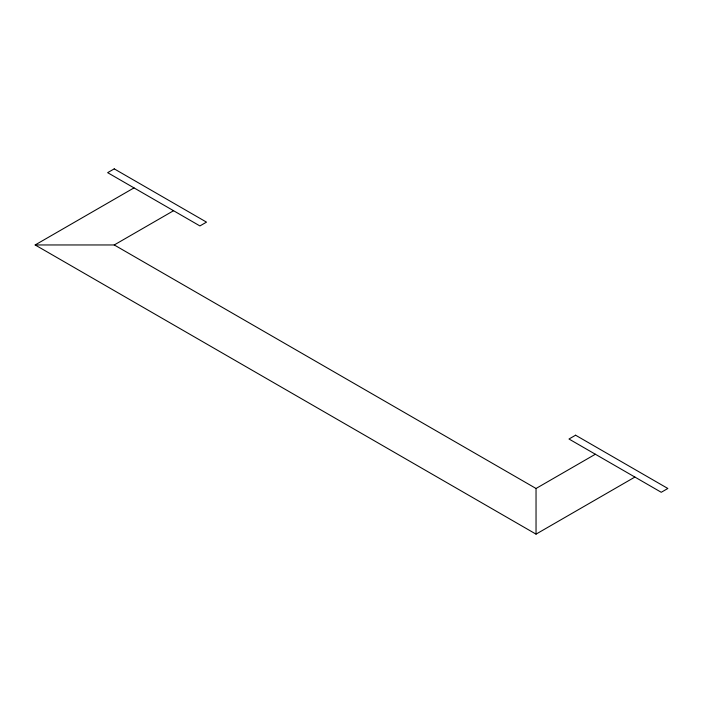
<?xml version="1.0" encoding="UTF-8"?>
<svg xmlns="http://www.w3.org/2000/svg" width="703" height="703" viewBox="0 0 703 703"><rect width="100%" height="100%" fill="white"/><g stroke="black" fill="none" stroke-linecap="round" stroke-linejoin="round"><path stroke-width="1.05" d="M634.897 477.065L536.038 534.139L35.15 244.96L134.009 187.886M35.15 244.96L114.237 244.96L173.553 210.715M114.237 244.96L536.038 488.48L595.353 454.235M536.038 488.48L536.038 534.139M114.237 168.861L107.647 172.666L199.916 225.935L206.506 222.13L114.237 168.861M575.581 435.21L568.991 439.015L661.259 492.285L667.85 488.48L575.581 435.21"/></g></svg>
